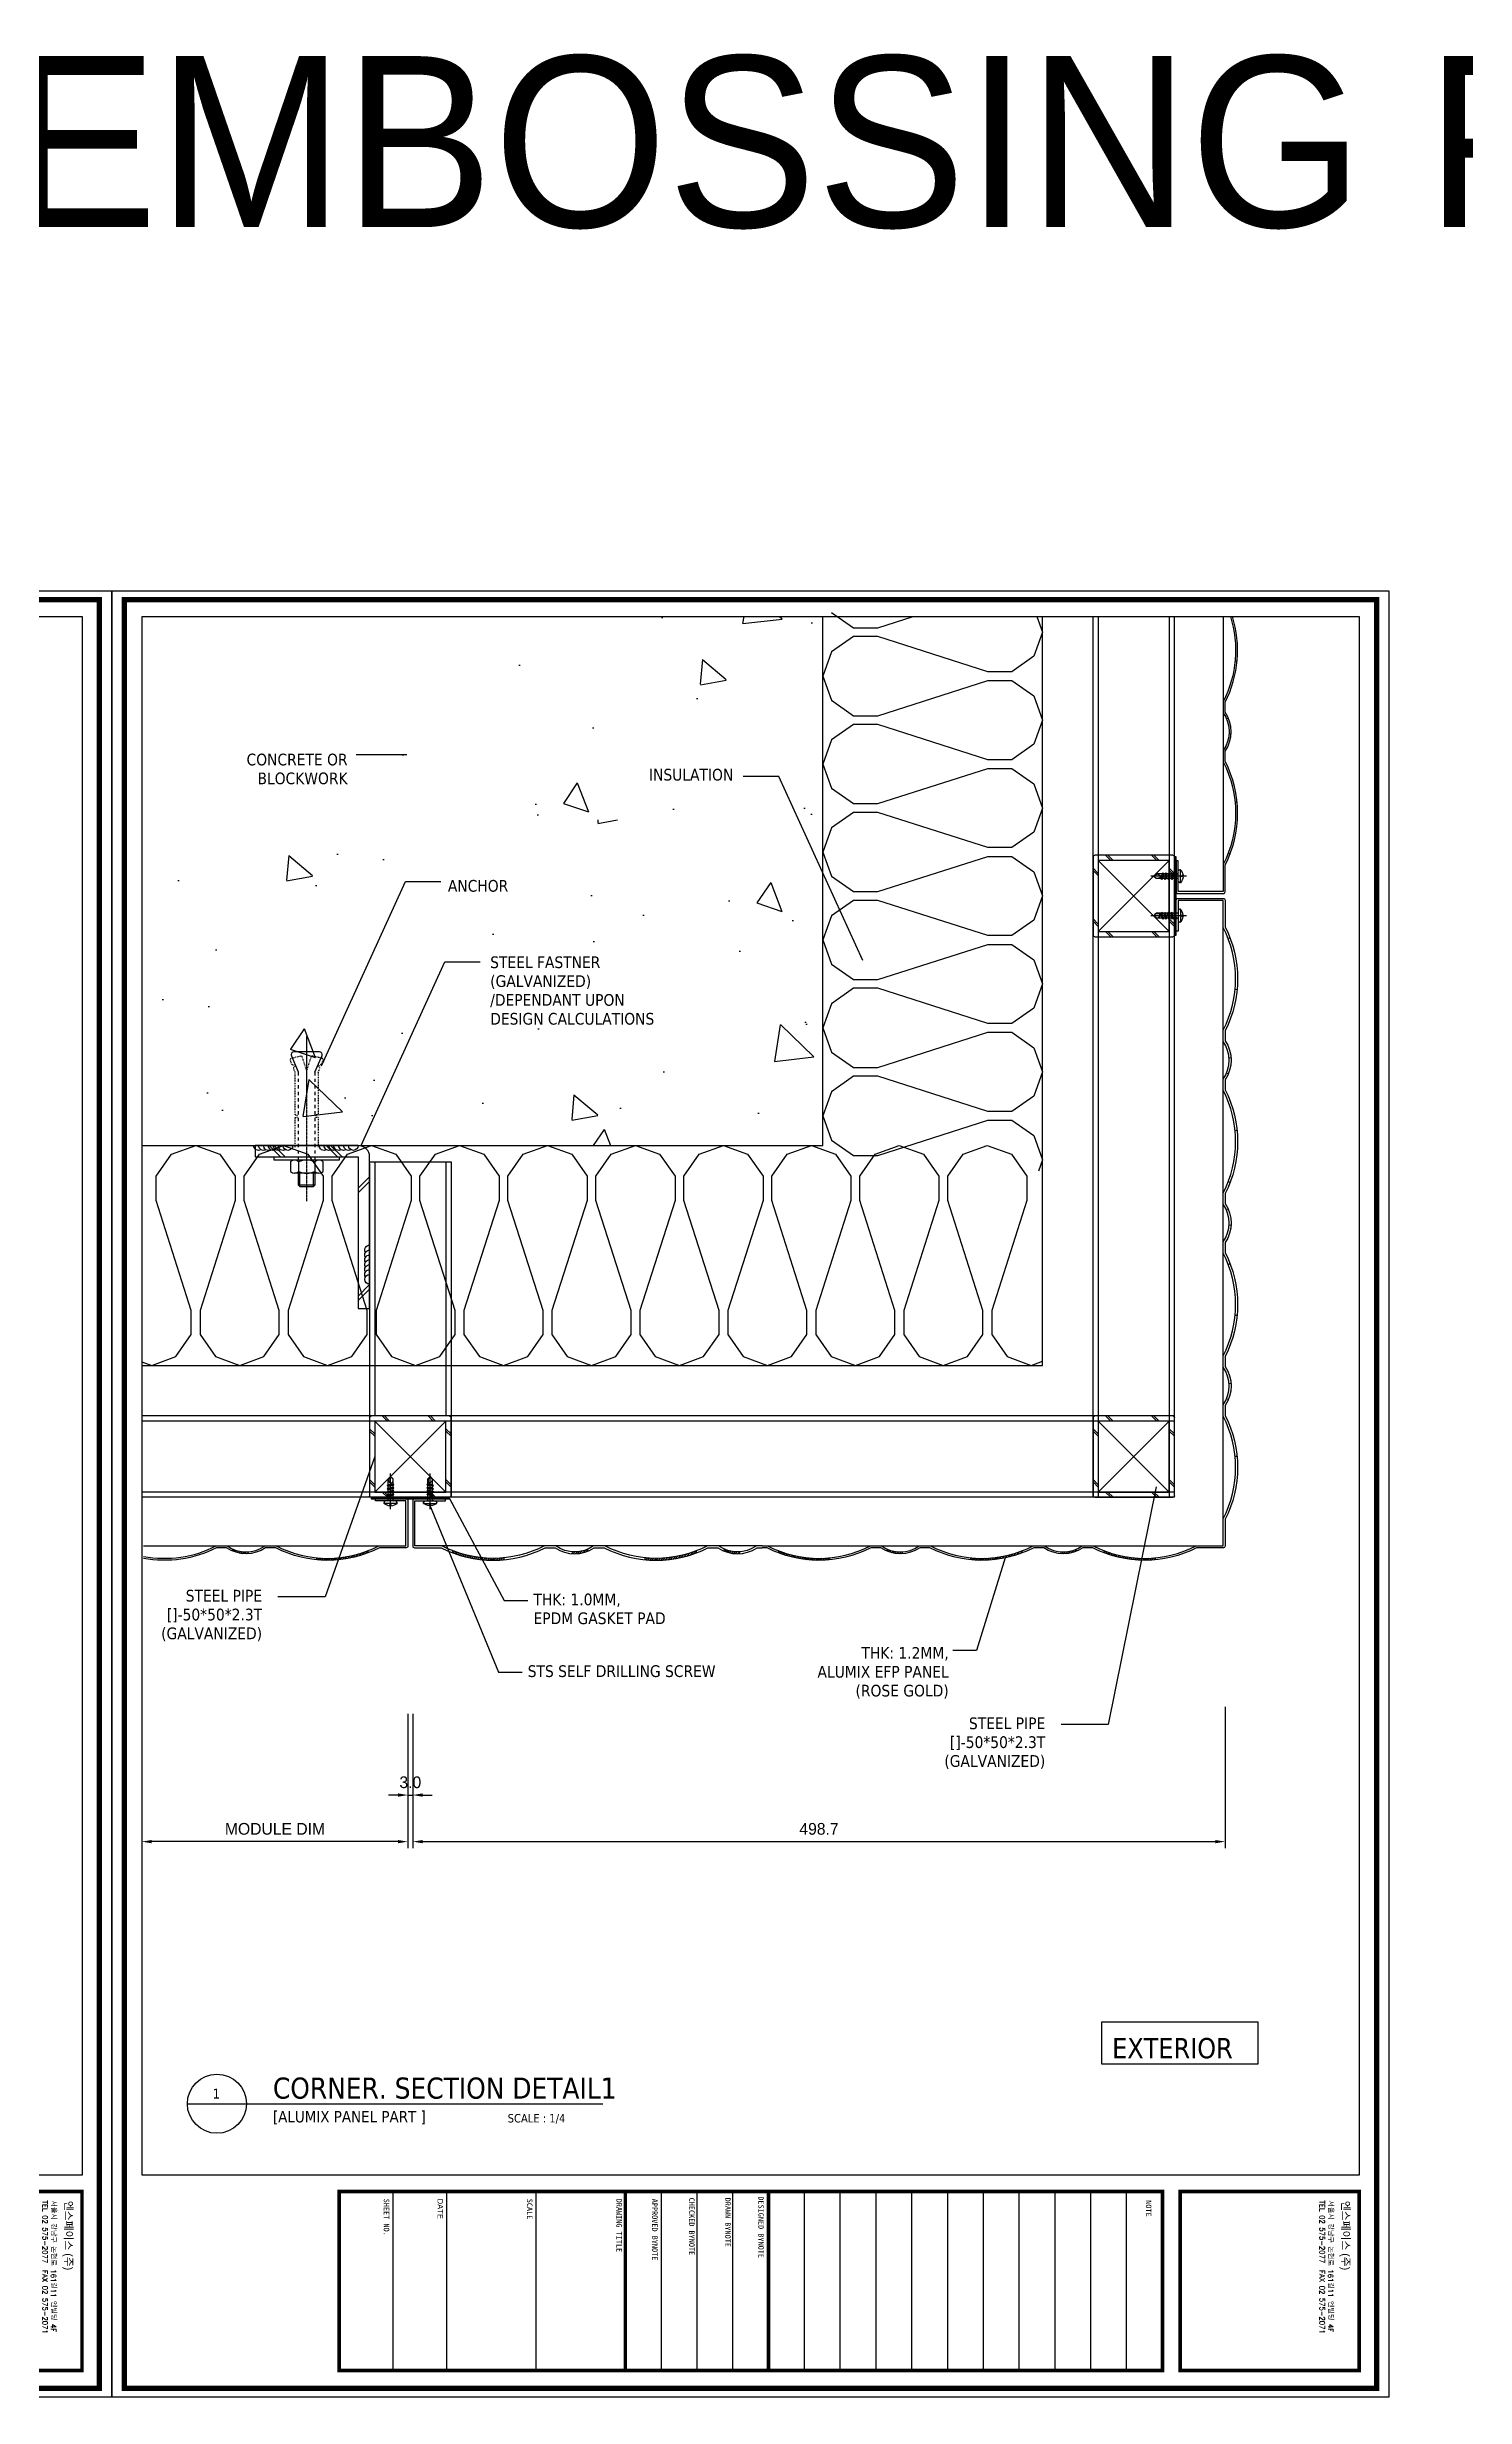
# Model space of a CAD drawing. Header units: millimetres. Extents: x 4333 to 8993, y 2009 to 3452.
# Drawn here: x 5862 to 6732, y 2009 to 3452 of the extents above; entities that cross this region are included whole.
import ezdxf
from ezdxf.enums import TextEntityAlignment as Align

# ---------------------------------------------------------------- set-up
doc = ezdxf.new("R2010")
doc.units = ezdxf.units.MM
for name, pattern in [('A2', [8, 2, -2, 2, -2]), ('C2', [1.125, 0.75, -0.125, 0.125, -0.125]), ('CENTER', [7.75, 7.25, -0.25, 0, -0.25]), ('HIDDEN', [0.375, 0.25, -0.125]), ('HIDDEN2', [1, 0.5, -0.5])]:
    doc.linetypes.add(name, pattern=pattern)
for name, color, linetype in [('011-CONCRETE-SECTION', 2, 'Continuous'), ('4', 4, 'Continuous'), ('BRACKET', 7, 'Continuous'), ('Components', 7, 'Continuous'), ('HAT', 5, 'Continuous'), ('Hatch', 9, 'Continuous'), ('nt', 34, 'Continuous'), ('REV01', 9, 'Continuous'), ('ST_L PIPE', 2, 'Continuous'), ('SYM', 7, 'Continuous'), ('T-DN', 3, 'Continuous'), ('TE 07', 7, 'Continuous'), ('TEXT', 2, 'Continuous'), ('TITLE_TEXT', 7, 'Continuous'), ('Welding', 1, 'Continuous'), ('x-sec$0$INS', 251, 'Continuous')]:
    doc.layers.add(name, color=color, linetype=linetype)
doc.styles.add('Expo M', font='Expo M.ttf')
doc.styles.add('HGTXT', font='romans.shx', dxfattribs={"bigfont": 'whgtxt.shx'})
doc.styles.add('HY울릉도M', font='')
doc.styles.get('HY울릉도M').set_extended_font_data('HY울릉도M')
doc.dimstyles.new('DS2', dxfattribs={"dimscale": 2, "dimtxt": 1.8, "dimasz": 1.5, "dimexe": 1, "dimexo": 1, "dimgap": 0.5, "dimtad": 1, "dimtoh": 1, "dimdec": 1, "dimzin": 1, "dimdsep": 46, "dimtxsty": 'Expo M', "dimcen": 2, "dimadec": 1, "dimazin": 0, "dimtfac": 1, "dimtdec": 4, "dimtix": 1, "dimtmove": 1, "dimatfit": 3, "dimfxl": 1, "dimtolj": 1, "dimtzin": 1, "dimarcsym": 0})
doc.dimstyles.new('알루이엔씨4', dxfattribs={"dimscale": 4, "dimtxt": 1.8, "dimasz": 1.5, "dimexe": 1, "dimexo": 1, "dimgap": 1, "dimtad": 1, "dimtoh": 1, "dimdec": 1, "dimzin": 1, "dimdsep": 46, "dimtxsty": 'Expo M', "dimcen": 2, "dimclrd": 1, "dimclre": 1, "dimadec": 1, "dimazin": 0, "dimtfac": 1, "dimtdec": 1, "dimtix": 1, "dimtmove": 1, "dimatfit": 3, "dimfxl": 1, "dimtolj": 1, "dimtzin": 1, "dimarcsym": 0})

# ---------------------------------------------------------------- blocks, each defined once
blk = doc.blocks.new('A$C5B8479A7')
at = {"layer": 'Hatch'}
for p, q in [((-58.5, -29.7), (-14.9, 13.9)), ((-58.5, 13.9), (-14.9, -29.7))]:
    blk.add_line(p, q, dxfattribs=at)
at = {"layer": 'ST_L PIPE'}
for p, q in [((-61.7, -31.9), (-61.7, 16.1)), ((-60.7, 17.1), (-12.7, 17.1)), ((-11.7, 16.1), (-11.7, -31.9)), ((-12.7, -32.9), (-60.7, -32.9))]:
    blk.add_line(p, q, dxfattribs=at)
at = {"layer": 'ST_L PIPE', "color": 1}
for p, q in [((-52.2, 13.9), (-49, 17.1)), ((-50.8, 13.9), (-47.6, 17.1)), ((-24, 13.9), (-20.8, 17.1)), ((-22.6, 13.9), (-19.4, 17.1)), ((-61.7, 6), (-58.5, 9.2)), ((-61.7, 4.6), (-58.5, 7.8)), ((-61.7, -25.2), (-58.5, -22)), ((-61.7, -26.6), (-58.5, -23.4)), ((-52.2, -32.9), (-49, -29.7)), ((-50.8, -32.9), (-47.6, -29.7)), ((-24, -32.9), (-20.8, -29.7)), ((-22.6, -32.9), (-19.4, -29.7))]:
    blk.add_line(p, q, dxfattribs=at)
at = {"layer": 'ST_L PIPE'}
blk.add_lwpolyline([(-14.9, -29.7), (-58.5, -29.7), (-58.5, 13.9), (-14.9, 13.9)], close=True, dxfattribs=at)
for centre, start, end in [((-60.7, 16.1), 90, 180), ((-12.7, 16.1), 0, 90), ((-60.7, -31.9), 180, 270), ((-12.7, -31.9), 270, 0)]:
    blk.add_arc(centre, 1, start, end, dxfattribs=at)
at = {"layer": 'Welding'}
for p, q in [((-14.9, 6), (-11.7, 9.2)), ((-14.9, 4.6), (-11.7, 7.8)), ((-14.9, -25.2), (-11.7, -22)), ((-14.9, -26.6), (-11.7, -23.4))]:
    blk.add_line(p, q, dxfattribs=at)
blk = doc.blocks.new('A$C0843732F')
at = {"layer": 'Welding'}
for centre, start in [((0, -3), 90), ((0, -6), 150), ((0, -9), 150), ((0, -12), 150), ((0, -15), 150), ((0, -18), 150), ((0, -21), 150)]:
    blk.add_arc(centre, 3, start, 270, dxfattribs=at)
blk = doc.blocks.new('set anchor')
at = {"color": 1, "linetype": 'C2'}
blk.add_line((0, -27.2), (0, 74.1), dxfattribs=at)
at = {"color": 2, "linetype": 'HIDDEN2'}
for p, q in [((-8.9, 56.5), (-10.1, 59.4)), ((-3.7, 61.8), (-9.5, 60.5)), ((0, 52.8), (-2.7, 61.3)), ((0, 52.8), (2.7, 61.3)), ((9.5, 60.5), (3.7, 61.8)), ((8.9, 56.5), (10.1, 59.4)), ((-8.9, 56.5), (-8, 56.8)), ((-8.2, 54.8), (-7.3, 55.2)), ((-7.1, 52), (-8.2, 54.8)), ((-7.3, 55.2), (-8, 56.8)), ((-7.1, 25.8), (-7.1, 52)), ((7.1, 52), (8.2, 54.8)), ((7.1, 52), (7.1, 25.8)), ((7.3, 55.2), (8, 56.8)), ((8.2, 54.8), (7.3, 55.2)), ((8.9, 56.5), (8, 56.8)), ((-7.1, 25.8), (-5.8, 25.8)), ((-7.1, 6), (-7.1, 24.2)), ((-7.1, 24.2), (-5.8, 24.2)), ((-5.8, 24.2), (-5.8, 25.8)), ((7.1, 25.8), (5.8, 25.8)), ((5.8, 24.2), (5.8, 25.8)), ((7.1, 24.2), (5.8, 24.2)), ((7.1, 24.2), (7.1, 6))]:
    blk.add_line(p, q, dxfattribs=at)
at = {"color": 3}
for p, q in [((-5, 52), (-9.4, 62.2)), ((7.9, 64.5), (-7.9, 64.5)), ((5, 52), (9.4, 62.2))]:
    blk.add_line(p, q, dxfattribs=at)
at = {"color": 3, "linetype": 'A2'}
for p, q in [((-5, -2), (-5, 52)), ((5, 52), (5, -2))]:
    blk.add_line(p, q, dxfattribs=at)
at = {"color": 4}
for p, q in [((-20, 0), (20, 0)), ((-20, -2), (-20, 0)), ((20, 0), (20, -2)), ((20, -2), (-20, -2))]:
    blk.add_line(p, q, dxfattribs=at)
blk.add_line((7.5, -2), (-7.5, -2))
blk.add_line((7.5, -2), (-7.5, -2))
at = {"color": 2}
for p, q in [((7.5, -10), (-7.5, -10)), ((-5, -3), (-5, -9)), ((-5, -17.4), (-5, -10)), ((-4.2, -18.2), (-4.2, -10)), ((4.2, -18.2), (4.2, -10)), ((5, -3), (5, -9)), ((5, -10), (5, -17.4)), ((5, -17.4), (-5, -17.4)), ((-4.2, -18.2), (-5, -17.4)), ((-4.2, -18.2), (4.2, -18.2)), ((5, -17.4), (4.2, -18.2))]:
    blk.add_line(p, q, dxfattribs=at)
blk.add_lwpolyline([(5, -3, 0.202073), (-5, -3, 0.404145), (-10, -3), (-10, -9, 0.404145), (-5, -9, 0.202073), (5, -9, 0.404145), (10, -9), (10, -3, 0.404145)], format="xyb", close=True, dxfattribs=at)
at = {"color": 2, "linetype": 'HIDDEN2'}
for centre, start, end in [((-9.3, 59.7), 102.5288, 201.8014), ((-3.5, 61), 17.6501, 102.5288), ((3.5, 61), 77.4712, 162.3499), ((9.3, 59.7), 338.1986, 77.4712)]:
    blk.add_arc(centre, 0.833, start, end, dxfattribs=at)
at = {"color": 3}
for centre, start, end in [((-7.9, 62.8), 90, 203.4287), ((7.9, 62.8), 336.5713, 90)]:
    blk.add_arc(centre, 1.67, start, end, dxfattribs=at)
blk = doc.blocks.new('*D74')
at = {"layer": 'Defpoints', "color": 0, "transparency": 16777216}
for p in [(5920, 2424.9), (6083.3, 2432.7), (5920, 2350.2)]:
    blk.add_point(p, dxfattribs=at)
at = {"layer": 'SYM', "color": 1, "lineweight": -2, "transparency": 16777216}
for p, q in [((6083.3, 2428.7), (6083.3, 2346.2)), ((6077.3, 2350.2), (5926, 2350.2))]:
    blk.add_line(p, q, dxfattribs=at)
at = {"layer": 'SYM', "color": 1, "transparency": 16777216}
for points in [[(5926, 2351.2), (5926, 2349.2), (5920, 2350.2)], [(6077.3, 2351.2), (6077.3, 2349.2), (6083.3, 2350.2)]]:
    blk.add_solid(points, dxfattribs=at)
at = {"layer": 'SYM', "color": 0, "transparency": 16777216, "insert": (6001.7, 2358), "char_height": 7.2, "attachment_point": 5, "style": 'Expo M'}
blk.add_mtext('\\A1;MODULE DIM', dxfattribs=at)
blk = doc.blocks.new('*D75')
at = {"layer": 'Defpoints', "color": 0, "transparency": 16777216}
for p in [(6083.3, 2432.7), (6086.3, 2432.7), (6086.3, 2378.8)]:
    blk.add_point(p, dxfattribs=at)
at = {"layer": 'SYM', "color": 1, "lineweight": -2, "transparency": 16777216}
for p, q in [((6083.3, 2428.7), (6083.3, 2374.8)), ((6086.3, 2428.7), (6086.3, 2374.8)), ((6077.3, 2378.8), (6071.3, 2378.8)), ((6083.3, 2378.8), (6086.3, 2378.8)), ((6092.3, 2378.8), (6098.3, 2378.8))]:
    blk.add_line(p, q, dxfattribs=at)
at = {"layer": 'SYM', "color": 1, "transparency": 16777216}
for points in [[(6077.3, 2379.8), (6077.3, 2377.8), (6083.3, 2378.8)], [(6092.3, 2379.8), (6092.3, 2377.8), (6086.3, 2378.8)]]:
    blk.add_solid(points, dxfattribs=at)
at = {"layer": 'SYM', "color": 0, "transparency": 16777216, "insert": (6084.8, 2386.6), "char_height": 7.2, "attachment_point": 5, "style": 'Expo M'}
blk.add_mtext('\\A1;3.0', dxfattribs=at)
blk = doc.blocks.new('*D76')
at = {"layer": 'Defpoints', "color": 0, "transparency": 16777216}
for p in [(6086.3, 2432.7), (6585, 2436.9), (6585, 2350.2)]:
    blk.add_point(p, dxfattribs=at)
at = {"layer": 'SYM', "color": 1, "lineweight": -2, "transparency": 16777216}
for p, q in [((6086.3, 2428.7), (6086.3, 2346.2)), ((6585, 2432.9), (6585, 2346.2)), ((6092.3, 2350.2), (6579, 2350.2))]:
    blk.add_line(p, q, dxfattribs=at)
at = {"layer": 'SYM', "color": 1, "transparency": 16777216}
for points in [[(6092.3, 2351.2), (6092.3, 2349.2), (6086.3, 2350.2)], [(6579, 2351.2), (6579, 2349.2), (6585, 2350.2)]]:
    blk.add_solid(points, dxfattribs=at)
at = {"layer": 'SYM', "color": 0, "transparency": 16777216, "insert": (6335.7, 2358), "char_height": 7.2, "attachment_point": 5, "style": 'Expo M'}
blk.add_mtext('\\A1;498.7', dxfattribs=at)
blk = doc.blocks.new('AL-TEMPLATE')
at = {"color": 9}
for p, q in [((2716.8, 1393), (2800, 1393)), ((2716.8, 1376.3), (2800, 1376.3)), ((2716.8, 1359.7), (2800, 1359.7)), ((2716.8, 1343), (2800, 1343)), ((2716.8, 1326.4), (2800, 1326.4)), ((2716.8, 1309.8), (2800, 1309.8)), ((2716.8, 1293.1), (2800, 1293.1)), ((2716.8, 1276.5), (2800, 1276.5)), ((2716.8, 1259.8), (2800, 1259.8)), ((2716.8, 1243.2), (2800, 1243.2)), ((2716.8, 1209.9), (2800, 1209.9)), ((2716.8, 1193.3), (2800, 1193.3)), ((2716.8, 1176.6), (2800, 1176.6)), ((2716.8, 1118.4), (2800, 1118.4)), ((2716.8, 1076.8), (2800, 1076.8)), ((2716.8, 1051.8), (2800, 1051.8))]:
    blk.add_line(p, q, dxfattribs=at)
for points, const_width in [([(1976.3, 1509.4), (2808.3, 1509.4), (2808.3, 927), (1976.3, 927)], 2.5), ([(2716.8, 1501.3), (2800, 1501.3), (2800, 1418.1), (2716.8, 1418.1)], 1.66), ([(2716.8, 1409.8), (2800, 1409.8), (2800, 1026.9), (2716.8, 1026.9)], 1.66)]:
    blk.add_lwpolyline(points, close=True, dxfattribs=dict(at, const_width=const_width))
at = {"color": 9, "const_width": 1.66}
for points in [[(2716.8, 1226.6), (2800, 1226.6)], [(2716.8, 1160), (2800, 1160)]]:
    blk.add_lwpolyline(points, dxfattribs=at)
at = {"layer": 'nt', "color": 254, "linetype": 'Continuous', "ltscale": 2}
blk.add_lwpolyline([(1972.3, 1515.2), (1972.3, 921.2), (2812.3, 921.2), (2812.3, 1515.2)], close=True, dxfattribs=at)
at = {"layer": 'TE 07'}
blk.add_lwpolyline([(1984.1, 1501.3), (2709.1, 1501.3), (2709.1, 935.2), (1984.1, 935.2)], close=True, dxfattribs=at)
at = {"color": 7, "insert": (2720.9, 1489.2), "char_height": 2.349, "attachment_point": 1, "style": 'HGTXT'}
blk.add_mtext('서울시 강남구 논현로 161길11 엔빌딩 4F\\PTEL 02 575-2077  FAX 02 575-2071', dxfattribs=at)
at = {"color": 150, "insert": (2721.1, 1496.9), "char_height": 3.67, "attachment_point": 1, "style": 'HGTXT'}
blk.add_mtext('{\\fExpo M|b0|i0|c129|p18;엔스페이스 (주)}', dxfattribs=at)
at = {"color": 9, "width": 438.968, "attachment_point": 1}
for s, insert, char_height in [('NOTE', (2720.8, 1404.7), 2.56), ('DESIGNED BYNOTE', (2719, 1224.4), 2.556), ('DRAWN BYNOTE', (2719.6, 1209), 2.556), ('CHECKED BYNOTE', (2719.6, 1192.2), 2.556), ('APPROVED BYNOTE', (2720.1, 1175), 2.556), ('DRAWING TITLE', (2720.1, 1158.4), 2.556), ('SCALE', (2720.1, 1116.8), 2.56), ('{\\fﾱﾼﾸﾲ|b0|i0|c129|p49;DATE}', (2720.1, 1075.2), 2.556), ('SHEET NO.', (2720.1, 1050.2), 2.56)]:
    blk.add_mtext(s, dxfattribs=dict(at, insert=insert, char_height=char_height))
blk = doc.blocks.new('피스')
at = {"color": 6}
for p, q in [((-4, 1.5), (-4, 1)), ((-4, 1.5), (4, 1.5)), ((-3, 0), (3, 0)), ((-0.4, 2.3), (0.4, 2.3)), ((4, 1.5), (4, 1)), ((2, -1.5), (-2, -2)), ((-1.5, -1.5), (-2, -2)), ((-2, -2), (-1.5, -2.5)), ((-1.5, -3.5), (-2, -4)), ((2, -3.5), (-2, -4)), ((-2, -4), (-1.5, -4.5)), ((-1.5, -5.5), (-2, -6)), ((2, -5.5), (-2, -6)), ((-2, -6), (-1.5, -6.5)), ((-1.5, -7.5), (-2, -8)), ((2, -7.5), (-2, -8)), ((-2, -8), (-1.5, -8.5)), ((-1.5, -9.5), (-2, -10)), ((2, -9.5), (-2, -10)), ((-2, -10), (-1.5, -10.5)), ((-1.5, -0.5), (-1.5, -1.5)), ((1.5, -1), (-1.5, -1.5)), ((1.5, -2), (-1.5, -2.5)), ((-1.5, -2.5), (-1.5, -3.5)), ((1.5, -3), (-1.5, -3.5)), ((1.5, -4), (-1.5, -4.5)), ((-1.5, -4.5), (-1.5, -5.5)), ((1.5, -5), (-1.5, -5.5)), ((1.5, -6), (-1.5, -6.5)), ((-1.5, -6.5), (-1.5, -7.5)), ((1.5, -7), (-1.5, -7.5)), ((1.5, -8), (-1.5, -8.5)), ((-1.5, -8.5), (-1.5, -9.5)), ((1.5, -9), (-1.5, -9.5)), ((1.5, -10), (-1.5, -10.5)), ((-1.5, -10.5), (-1.5, -13.5)), ((0, -15), (-1.5, -13.5)), ((-1.3, -13.5), (-1.3, -12)), ((0, -15), (-1.3, -13.5)), ((0, -15), (1.5, -13)), ((1.5, -13), (0.6, -11.5)), ((1.5, -0.5), (1.5, -1)), ((1.5, -1), (2, -1.5)), ((2, -1.5), (1.5, -2)), ((1.5, -2), (1.5, -3)), ((1.5, -3), (2, -3.5)), ((2, -3.5), (1.5, -4)), ((1.5, -4), (1.5, -5)), ((1.5, -5), (2, -5.5)), ((2, -5.5), (1.5, -6)), ((1.5, -6), (1.5, -7)), ((1.5, -7), (2, -7.5)), ((2, -7.5), (1.5, -8)), ((1.5, -8), (1.5, -9)), ((1.5, -9), (2, -9.5)), ((2, -9.5), (1.5, -10)), ((1.5, -10), (1.5, -13))]:
    blk.add_line(p, q, dxfattribs=at)
at = {"color": 1, "linetype": 'CENTER'}
for p, q in [((-0.5, 3), (-0.4, 2.3)), ((0, 5), (0, -16.8)), ((0.5, 3), (0.4, 2.3))]:
    blk.add_line(p, q, dxfattribs=at)
at = {"color": 6}
for centre, radius, start, end in [((0, -3.1), 6.08, 94.7146, 131.1121), ((-3, 1), 1, 180, 270), ((-2, -0.5), 0.5, 0, 90), ((0, -3.1), 6.08, 48.8879, 85.2854), ((2, -0.5), 0.5, 90, 180), ((3, 1), 1, 270, 0), ((-0.3, -12), 1, 30.0863, 180)]:
    blk.add_arc(centre, radius, start, end, dxfattribs=at)
blk = doc.blocks.new('N-SCREW')
at = {"color": 6}
blk.add_blockref('피스', (17.3, -1), dxfattribs=at)

msp = doc.modelspace()

# ---------------------------------------------------------------- hatches: boundary and pattern name
h = msp.add_hatch()
h.set_pattern_fill('JIS_WOOD', angle=450, style=0, pattern_type=2)
h.set_pattern_definition([(135, (12592.6324, 9134.6153), (-0.5, -0.5), [])])
h.paths.add_polyline_path([(6554.02, 2954.89), (6554.02, 2906.83), (6555.02, 2906.83), (6555.02, 2954.89)])
h = msp.add_hatch()
h.set_pattern_fill('JIS_WOOD', angle=360, style=0, pattern_type=2)
h.set_pattern_definition([(45, (12288.60454, -3476.9825), (-0.5, 0.5), [])])
h.paths.add_polyline_path([(6108.88, 2561.63), (6060.82, 2561.63), (6060.82, 2560.63), (6108.88, 2560.63)])
at = {"layer": 'SYM', "true_color": 0x636466}
h = msp.add_hatch(dxfattribs=at)
h.set_pattern_fill('AR-CONC', color=251, angle=-90)
h.set_pattern_definition([(320, (16521.56, -113871.04), (-15.93909, -182.18467), [19.05, -209.55]), (265, (16521.56, -113871.04), (191.05685, 35.24342), [15.24, -167.64058]), (10.45144, (16520.24, -113886.22), (175.11775, -146.94125), [16.19, -178.09024]), (316.1842, (16572.36, -113871.04), (-42.04233, -271.07904), [28.575, -314.325]), (6.63556, (16568.86, -113893.63), (247.4261, -237.40413), [24.285, -267.1356]), (261.18415, (16572.36, -113871.04), (247.4261, -237.40413), [22.85997, -251.4597]), (291, (16559.66, -113896.44), (-102.2652, -151.6144), [19.05, -209.55]), (236, (16559.66, -113896.44), (184.18797, -61.80203), [15.24, -167.64]), (341.45144, (16551.14, -113909.07), (81.92277, -213.41642), [16.19, -178.08994]), (307.5, (16521.564, -113871.04), (84.55504, -3.088603), [0, -165.608, 0, -170.18, 0, -168.275]), (277.5, (16521.56, -113871.04), (100.180575, -66.81966), [0, -97.028, 0, -161.798, 0, -64.135]), (237.5, (16521.564, -113814.4), (-5.728744, -135.590595), [0, -63.5, 0, -198.12, 0, -262.89]), (227.5, (16521.56, -113789), (25.42649, -148.12918), [0, -82.55, 0, -131.572, 0, -186.69])])
h.paths.add_polyline_path([(6138.02, 2924.02), (6138.02, 3102.51), (6338.02, 3102.51), (6338.02, 2924.02)])
h = msp.add_hatch(dxfattribs=at)
h.set_pattern_fill('AR-CONC', color=251, angle=-90)
h.set_pattern_definition([(320, (16251.62, -114173.58), (-15.93909, -182.18467), [19.05, -209.55]), (265, (16251.62, -114173.58), (191.05685, 35.24342), [15.24, -167.64058]), (10.45144, (16250.3, -114188.76), (175.11775, -146.94125), [16.19, -178.09024]), (316.1842, (16302.42, -114173.58), (-42.04233, -271.07904), [28.575, -314.325]), (6.63556, (16298.92, -114196.17), (247.4261, -237.40413), [24.285, -267.1356]), (261.18415, (16302.42, -114173.58), (247.4261, -237.40413), [22.85997, -251.4597]), (291, (16289.72, -114198.98), (-102.2652, -151.6144), [19.05, -209.55]), (236, (16289.72, -114198.98), (184.18797, -61.80203), [15.24, -167.64]), (341.45144, (16281.2, -114211.61), (81.92277, -213.41642), [16.19, -178.08994]), (307.5, (16251.62, -114173.576), (84.55504, -3.088603), [0, -165.608, 0, -170.18, 0, -168.275]), (277.5, (16251.62, -114173.58), (100.180575, -66.81966), [0, -97.028, 0, -161.798, 0, -64.135]), (237.5, (16251.62, -114116.934), (-5.728744, -135.590595), [0, -63.5, 0, -198.12, 0, -262.89]), (227.5, (16251.62, -114091.53), (25.42649, -148.12918), [0, -82.55, 0, -131.572, 0, -186.69])])
h.paths.add_polyline_path([(5920.04, 2777.63), (5920.04, 2977.63), (6338.02, 2977.63), (6338.02, 2777.63)])
at = {"layer": 'TEXT'}
h = msp.add_hatch(dxfattribs=at)
h.set_pattern_fill('ANSI31', color=1, scale=0.3)
h.set_pattern_definition([(45, (1, 0), (-0.67351921, 0.67351921), [])])
h.paths.add_polyline_path([(6059.06, 2527.6), (6058.62, 2528.72, -0.1168903), (6027.31, 2524.46), (6027.19, 2523.26, 0.1168903)])
h.paths.add_polyline_path([(5976.03, 2529.77), (5975.55, 2528.67, 0.1194859), (5985.42, 2526.98), (5985.33, 2528.18, -0.1194859)])
h = msp.add_hatch(dxfattribs=at)
h.set_pattern_fill('ANSI31', color=1, scale=0.3)
h.set_pattern_definition([(45, (4474.9946, -14683.0224), (-0.67351921, 0.67351921), [])])
h.paths.add_polyline_path([(6277.25, 2528.67), (6277.73, 2529.77, 0.1194859), (6287.03, 2528.18), (6287.11, 2526.98, -0.1194859)])
h.paths.add_polyline_path([(6260.32, 2528.72), (6260.75, 2527.6, -0.1168903), (6228.89, 2523.26), (6229.01, 2524.46, 0.1168903)])
h.paths.add_polyline_path([(6184.31, 2528.18, 0.1194859), (6193.61, 2529.77), (6194.08, 2528.67, -0.1194859), (6184.22, 2526.98)])
h.paths.add_polyline_path([(6110.58, 2527.6), (6111.02, 2528.72, 0.1168903), (6142.33, 2524.46), (6142.45, 2523.26, -0.1168903)])
h = msp.add_hatch(dxfattribs=at)
h.set_pattern_fill('ANSI31', color=1, scale=0.3)
h.set_pattern_definition([(45, (5076.6918, -14683.0224), (-0.67351921, 0.67351921), [])])
h.paths.add_polyline_path([(6311.02, 2528.72), (6310.58, 2527.6, 0.1168903), (6342.45, 2523.26), (6342.33, 2524.46, -0.1168903)])
h.paths.add_polyline_path([(6387.03, 2528.18, -0.1194859), (6377.73, 2529.77), (6377.25, 2528.67, 0.1194859), (6387.11, 2526.98)])
h.paths.add_polyline_path([(6460.75, 2527.6), (6460.32, 2528.72, -0.1168903), (6429.01, 2524.46), (6428.89, 2523.26, 0.1168903)])
h.paths.add_polyline_path([(6494.08, 2528.67), (6493.61, 2529.77, -0.1194859), (6484.31, 2528.18), (6484.22, 2526.98, 0.1194859)])
h.paths.add_polyline_path([(6511.02, 2528.72), (6510.58, 2527.6, 0.1168903), (6542.45, 2523.26), (6542.33, 2524.46, -0.1168903)])

# ---------------------------------------------------------------- linework, layer by layer
at = {"color": 251, "true_color": 0x636466}
for p, q in [((6583.82, 3102.51), (6583.82, 2950.12)), ((6583.82, 2548.42), (6583.82, 2911.54)), ((5921.04, 2531.83), (6065.53, 2531.83)), ((6300.73, 2531.83), (6104.11, 2531.83)), ((6304.11, 2531.83), (6567.23, 2531.83))]:
    msp.add_line(p, q, dxfattribs=at)
at = {"linetype": 'Continuous'}
msp.add_line((5947.92, 2189.27), (6203.07, 2189.27), dxfattribs=at)
msp.add_lwpolyline([(6052.82, 2677.63), (6059.82, 2677.63), (6059.82, 2770.63, 0.4142136), (6052.82, 2777.63), (5989.57, 2777.63), (5989.57, 2770.63), (6052.82, 2770.63)], format="xyb", close=True)
msp.add_circle((5966.06, 2189.27), 18.14, dxfattribs=at)
at = {"layer": '011-CONCRETE-SECTION'}
msp.add_lwpolyline([(5920.04, 2777.63), (6338.02, 2777.63), (6338.02, 3102.51)], dxfattribs=at)
at = {"layer": 'BRACKET', "color": 1, "ltscale": 8}
for p, q in [((6005.07, 2770.63), (5998.07, 2777.63)), ((6007.9, 2770.63), (6000.9, 2777.63)), ((6040.02, 2770.63), (6033.02, 2777.63)), ((6042.85, 2770.63), (6035.85, 2777.63)), ((6052.82, 2751.35), (6059.82, 2758.35)), ((6052.82, 2748.53), (6059.82, 2755.53)), ((6052.82, 2685.19), (6059.82, 2692.19)), ((6052.82, 2682.36), (6059.82, 2689.36))]:
    msp.add_line(p, q, dxfattribs=at)
at = {"layer": 'Components', "color": 7}
for points in [[(6554.02, 2954.89), (6554.02, 2906.83), (6555.02, 2906.83), (6555.02, 2954.89)], [(6108.88, 2561.63), (6060.82, 2561.63), (6060.82, 2560.63), (6108.88, 2560.63)]]:
    msp.add_lwpolyline(points, close=True, dxfattribs=at)
at = {"layer": 'ST_L PIPE'}
for p, q in [((6504.02, 2561.63), (6504.02, 3102.51)), ((6554.02, 2561.63), (6554.02, 3102.51)), ((6059.82, 2767.63), (6109.82, 2767.63)), ((6059.82, 2766.63), (6059.82, 2611.63)), ((6109.82, 2767.63), (6109.82, 2561.63)), ((6554.02, 2611.63), (5920.04, 2611.63)), ((6554.02, 2561.63), (5920.04, 2561.63))]:
    msp.add_line(p, q, dxfattribs=at)
at = {"layer": 'ST_L PIPE', "color": 8, "linetype": 'HIDDEN', "true_color": 0x808080}
for p, q in [((6507.22, 2561.63), (6507.22, 3102.51)), ((6550.82, 2561.63), (6550.82, 3102.51)), ((6063.02, 2767.63), (6063.02, 2611.63)), ((6106.62, 2767.63), (6106.62, 2611.63)), ((6554.02, 2608.43), (5920.04, 2608.43)), ((6554.02, 2564.83), (5920.04, 2564.83))]:
    msp.add_line(p, q, dxfattribs=at)
at = {"layer": 'TEXT', "color": 1}
for p, q in [((6592.39, 3074.9), (6591.19, 3075.02)), ((6586.98, 3040.1), (6585.88, 3039.62)), ((6588.67, 3030.23), (6587.47, 3030.32)), ((6592.39, 2988.46), (6591.19, 2988.34)), ((6588.05, 2956.59), (6586.93, 2957.03)), ((6588.05, 2905.07), (6586.93, 2904.63)), ((6592.39, 2873.2), (6591.19, 2873.32)), ((6588.67, 2831.43), (6587.47, 2831.34)), ((6586.98, 2821.57), (6585.88, 2822.04)), ((6592.39, 2786.76), (6591.19, 2786.64)), ((6588.05, 2754.9), (6586.93, 2755.33)), ((6586.98, 2738.4), (6585.88, 2737.92)), ((6588.67, 2728.54), (6587.47, 2728.62)), ((6588.05, 2705.07), (6586.93, 2704.63)), ((6592.39, 2673.2), (6591.19, 2673.32)), ((6588.67, 2631.43), (6587.47, 2631.34)), ((6586.98, 2621.57), (6585.88, 2622.04)), ((6592.39, 2586.76), (6591.19, 2586.64)), ((5975.55, 2528.67), (5976.03, 2529.77)), ((5985.42, 2526.98), (5985.33, 2528.18)), ((6059.06, 2527.6), (6058.62, 2528.72)), ((6110.58, 2527.6), (6111.02, 2528.72)), ((6184.22, 2526.98), (6184.31, 2528.18)), ((6194.08, 2528.67), (6193.61, 2529.77)), ((6260.75, 2527.6), (6260.32, 2528.72)), ((6277.25, 2528.67), (6277.73, 2529.77)), ((6287.11, 2526.98), (6287.03, 2528.18)), ((6310.58, 2527.6), (6311.02, 2528.72)), ((6377.25, 2528.67), (6377.73, 2529.77)), ((6387.11, 2526.98), (6387.03, 2528.18)), ((6460.75, 2527.6), (6460.32, 2528.72)), ((6484.22, 2526.98), (6484.31, 2528.18)), ((6494.08, 2528.67), (6493.61, 2529.77)), ((6510.58, 2527.6), (6511.02, 2528.72)), ((6027.19, 2523.26), (6027.31, 2524.46)), ((6142.45, 2523.26), (6142.33, 2524.46)), ((6228.89, 2523.26), (6229.01, 2524.46)), ((6342.45, 2523.26), (6342.33, 2524.46)), ((6428.89, 2523.26), (6429.01, 2524.46)), ((6542.45, 2523.26), (6542.33, 2524.46))]:
    msp.add_line(p, q, dxfattribs=at)
at = {"layer": 'TEXT', "color": 3}
for points in [[(6588.27, 3102.51, -0.1994903), (6583.82, 3050.12), (6583.82, 3043.28, -0.3189877), (6583.82, 3020.08), (6583.82, 3013.24, -0.2440021), (6583.82, 2950.12), (6583.82, 2933.53), (6556.22, 2933.53), (6556.22, 2952.33), (6555.02, 2952.33), (6555.02, 2933.33, 0.4142136), (6556.02, 2932.33), (6584.02, 2932.33, 0.4142136), (6585.02, 2933.33), (6585.02, 2949.83, 0.2417692), (6585.02, 3013.53), (6585.02, 3019.7, 0.3089548), (6585.02, 3043.65), (6585.02, 3049.83, 0.1969683), (6589.53, 3102.51)], [(6583.82, 2531.83), (6583.82, 2548.42, 0.2440021), (6583.82, 2611.54), (6583.82, 2618.38, 0.3189877), (6583.82, 2641.58), (6583.82, 2648.42, 0.2440021), (6583.82, 2711.54), (6583.82, 2718.38, 0.3189877), (6583.82, 2741.58), (6583.82, 2748.42, 0.2440021), (6583.82, 2811.54), (6583.82, 2818.38, 0.3189877), (6583.82, 2841.58), (6583.82, 2848.42, 0.2440021), (6583.82, 2911.54), (6583.82, 2928.13), (6556.22, 2928.13), (6556.22, 2909.33), (6555.02, 2909.33), (6555.02, 2928.33, -0.4142136), (6556.02, 2929.33), (6584.02, 2929.33, -0.4142136), (6585.02, 2928.33), (6585.02, 2911.83, -0.2417692), (6585.02, 2848.13), (6585.02, 2841.96, -0.3089548), (6585.02, 2818.01), (6585.02, 2811.83, -0.2417692), (6585.02, 2748.13), (6585.02, 2741.96, -0.3089548), (6585.02, 2718.01), (6585.02, 2711.83, -0.2417692), (6585.02, 2648.13), (6585.02, 2641.96, -0.3089548), (6585.02, 2618.01), (6585.02, 2611.83, -0.2417692), (6585.02, 2548.13), (6585.02, 2531.63, -0.4142136), (6584.02, 2530.63), (6567.52, 2530.63, -0.2417692), (6503.82, 2530.63), (6497.64, 2530.63, -0.3089548), (6473.69, 2530.63), (6467.52, 2530.63, -0.2417692), (6403.82, 2530.63), (6397.64, 2530.63, -0.3089548), (6373.69, 2530.63), (6367.52, 2530.63, -0.2417692), (6303.82, 2530.63), (6300.73, 2530.63)], [(5921.04, 2525.37, 0.1687161), (5965.53, 2531.83), (5972.37, 2531.83, 0.3189877), (5995.57, 2531.83), (6002.41, 2531.83, 0.2440021), (6065.53, 2531.83), (6082.12, 2531.83), (6082.12, 2559.43), (6063.32, 2559.43), (6063.32, 2560.63), (6082.32, 2560.63, -0.4142136), (6083.32, 2559.63), (6083.32, 2531.63, -0.4142136), (6082.32, 2530.63), (6065.82, 2530.63, -0.2417692), (6002.12, 2530.63), (5995.95, 2530.63, -0.3089548), (5972, 2530.63), (5965.82, 2530.63, -0.166782), (5921.04, 2524.14)], [(6300.73, 2531.83), (6297.27, 2531.83, -0.3189877), (6274.07, 2531.83), (6267.23, 2531.83, -0.2440021), (6204.11, 2531.83), (6197.27, 2531.83, -0.3189877), (6174.07, 2531.83), (6167.23, 2531.83, -0.2440021), (6104.11, 2531.83), (6087.52, 2531.83), (6087.52, 2559.43), (6106.32, 2559.43), (6106.32, 2560.63), (6087.32, 2560.63, 0.4142136), (6086.32, 2559.63), (6086.32, 2531.63, 0.4142136), (6087.32, 2530.63), (6103.82, 2530.63, 0.2417692), (6167.52, 2530.63), (6173.69, 2530.63, 0.3089548), (6197.64, 2530.63), (6203.82, 2530.63, 0.2417692), (6267.52, 2530.63), (6273.69, 2530.63, 0.3089548), (6297.64, 2530.63), (6300.73, 2530.63)], [(6300.73, 2531.83), (6304.11, 2531.83, 0.2440021), (6367.23, 2531.83), (6374.07, 2531.83, 0.3189877), (6397.27, 2531.83), (6404.11, 2531.83, 0.2440021), (6467.23, 2531.83), (6474.07, 2531.83, 0.3189877), (6497.27, 2531.83), (6504.11, 2531.83, 0.2440021), (6567.23, 2531.83), (6583.82, 2531.83)]]:
    msp.add_lwpolyline(points, format="xyb", dxfattribs=at)
at = {"layer": 'TEXT', "color": 0}
msp.add_lwpolyline([(6509.35, 2239.58), (6605.09, 2239.58), (6605.09, 2213.59), (6509.35, 2213.59)], close=True, dxfattribs=at)
at = {"layer": 'x-sec$0$INS'}
msp.add_lwpolyline([(5920.04, 2642.63), (6473.02, 2642.63), (6473.02, 3102.51)], dxfattribs=at)
at = {"layer": 'x-sec$0$INS', "lineweight": -2}
for points in [[(6469.49, 3102.51), (6473.02, 3092.83), (6467.62, 3077.98), (6454.12, 3068.53), (6439.27, 3068.53), (6371.77, 3090.13), (6356.92, 3090.13), (6343.42, 3080.68), (6338.02, 3065.83), (6343.42, 3050.98), (6356.92, 3041.53), (6371.77, 3041.53), (6439.27, 3063.13), (6454.12, 3063.13), (6467.62, 3053.68), (6473.02, 3038.83)], [(6343.42, 3104.98), (6356.92, 3095.53), (6371.77, 3095.53), (6393.6, 3102.51)], [(6473.02, 3038.83), (6467.62, 3023.98), (6454.12, 3014.53), (6439.27, 3014.53), (6371.77, 3036.13), (6356.92, 3036.13), (6343.42, 3026.68), (6338.02, 3011.83), (6343.42, 2996.98), (6356.92, 2987.53), (6371.77, 2987.53), (6439.27, 3009.13), (6454.12, 3009.13), (6467.62, 2999.68), (6473.02, 2984.83), (6467.62, 2969.98), (6454.12, 2960.53), (6439.27, 2960.53), (6371.77, 2982.13), (6356.92, 2982.13), (6343.42, 2972.68), (6338.02, 2957.83), (6343.42, 2942.98), (6356.92, 2933.53), (6371.77, 2933.53), (6439.27, 2955.13), (6454.12, 2955.13), (6467.62, 2945.68), (6473.02, 2930.83), (6467.62, 2915.98), (6454.12, 2906.53), (6439.27, 2906.53), (6371.77, 2928.13), (6356.92, 2928.13), (6343.42, 2918.68), (6338.02, 2903.83), (6343.42, 2888.98), (6356.92, 2879.53), (6371.77, 2879.53), (6439.27, 2901.13), (6454.12, 2901.13), (6467.62, 2891.68), (6473.02, 2876.83), (6467.62, 2861.98), (6454.12, 2852.53), (6439.27, 2852.53), (6371.77, 2874.13), (6356.92, 2874.13), (6343.42, 2864.68), (6338.02, 2849.83), (6343.42, 2834.98), (6356.92, 2825.53), (6371.77, 2825.53), (6439.27, 2847.13), (6454.12, 2847.13), (6467.62, 2837.68), (6473.02, 2822.83), (6467.62, 2807.98), (6454.12, 2798.53), (6439.27, 2798.53), (6371.77, 2820.13), (6356.92, 2820.13), (6343.42, 2810.68), (6338.02, 2795.83), (6343.42, 2780.98), (6356.92, 2771.53), (6371.77, 2771.53), (6439.27, 2793.13), (6454.12, 2793.13), (6467.62, 2783.68), (6473.02, 2768.83), (6470.47, 2761.83)], [(5920.04, 2644.81), (5926.02, 2642.63), (5940.87, 2648.03), (5950.32, 2661.53), (5950.32, 2676.38), (5928.72, 2743.88), (5928.72, 2758.73), (5938.17, 2772.23), (5953.02, 2777.63), (5967.87, 2772.23), (5977.32, 2758.73), (5977.32, 2743.88), (5955.72, 2676.38), (5955.72, 2661.53), (5965.17, 2648.03), (5980.02, 2642.63), (5994.87, 2648.03), (6004.32, 2661.53), (6004.32, 2676.38), (5982.72, 2743.88), (5982.72, 2758.73), (5992.17, 2772.23), (6007.02, 2777.63), (6021.87, 2772.23), (6031.32, 2758.73), (6031.32, 2743.88), (6009.72, 2676.38), (6009.72, 2661.53), (6019.17, 2648.03), (6034.02, 2642.63), (6048.87, 2648.03), (6058.32, 2661.53), (6058.32, 2676.38), (6036.72, 2743.88), (6036.72, 2758.73), (6046.17, 2772.23), (6061.02, 2777.63), (6075.87, 2772.23), (6085.32, 2758.73), (6085.32, 2743.88), (6063.72, 2676.38), (6063.72, 2661.53), (6073.17, 2648.03), (6088.02, 2642.63), (6102.87, 2648.03), (6112.32, 2661.53), (6112.32, 2676.38), (6090.72, 2743.88), (6090.72, 2758.73), (6100.17, 2772.23), (6115.02, 2777.63), (6129.87, 2772.23), (6139.32, 2758.73), (6139.32, 2743.88), (6117.72, 2676.38), (6117.72, 2661.53), (6127.17, 2648.03), (6142.02, 2642.63), (6156.87, 2648.03), (6166.32, 2661.53), (6166.32, 2676.38), (6144.72, 2743.88), (6144.72, 2758.73), (6154.17, 2772.23), (6169.02, 2777.63), (6183.87, 2772.23), (6193.32, 2758.73), (6193.32, 2743.88), (6171.72, 2676.38)], [(6171.72, 2676.38), (6171.72, 2661.53), (6181.17, 2648.03), (6196.02, 2642.63), (6210.87, 2648.03), (6220.32, 2661.53), (6220.32, 2676.38), (6198.72, 2743.88), (6198.72, 2758.73), (6208.17, 2772.23), (6223.02, 2777.63), (6237.87, 2772.23), (6247.32, 2758.73), (6247.32, 2743.88), (6225.72, 2676.38), (6225.72, 2661.53), (6235.17, 2648.03), (6250.02, 2642.63), (6264.87, 2648.03), (6274.32, 2661.53), (6274.32, 2676.38), (6252.72, 2743.88), (6252.72, 2758.73), (6262.17, 2772.23), (6277.02, 2777.63), (6291.87, 2772.23), (6301.32, 2758.73), (6301.32, 2743.88), (6279.72, 2676.38), (6279.72, 2661.53), (6289.17, 2648.03), (6304.02, 2642.63), (6318.87, 2648.03), (6328.32, 2661.53), (6328.32, 2676.38), (6306.72, 2743.88), (6306.72, 2758.73), (6316.17, 2772.23), (6331.02, 2777.63), (6345.87, 2772.23), (6355.32, 2758.73), (6355.32, 2743.88), (6333.72, 2676.38), (6333.72, 2661.53), (6343.17, 2648.03), (6358.02, 2642.63), (6372.87, 2648.03), (6382.32, 2661.53), (6382.32, 2676.38), (6360.72, 2743.88), (6360.72, 2758.73), (6370.17, 2772.23), (6385.02, 2777.63), (6399.87, 2772.23), (6409.32, 2758.73), (6409.32, 2743.88), (6387.72, 2676.38), (6387.72, 2661.53), (6397.17, 2648.03), (6412.02, 2642.63), (6426.87, 2648.03), (6436.32, 2661.53), (6436.32, 2676.38), (6414.72, 2743.88), (6414.72, 2758.73), (6424.17, 2772.23), (6439.02, 2777.63), (6453.87, 2772.23), (6463.32, 2758.73), (6463.32, 2743.88), (6441.72, 2676.38), (6441.72, 2661.53), (6451.17, 2648.03), (6466.02, 2642.63), (6473.02, 2645.18)], [(6220.32, 2676.38), (6198.72, 2743.88)]]:
    msp.add_lwpolyline(points, dxfattribs=at)

# ---------------------------------------------------------------- block references
at = {"xscale": -1}
for p in [(6492.29, 2938.72), (6048.09, 2594.52), (6492.29, 2594.52)]:
    msp.add_blockref('A$C5B8479A7', p, dxfattribs=at)
for p, rotation in [((6557.24, 2925.68), 270), ((6079.67, 2558.41), 180)]:
    msp.add_blockref('N-SCREW', p, dxfattribs=dict(at, rotation=rotation))
for p, rotation in [((6557.24, 2935.98), 270), ((6089.97, 2558.41), 180)]:
    msp.add_blockref('N-SCREW', p, dxfattribs=dict(rotation=rotation))
at = {"layer": '4', "xscale": 1.32, "yscale": 1.32, "zscale": 1.32, "rotation": 270}
for p in [(3901.52, 5721.49), (4685.6, 5721.49)]:
    msp.add_blockref('AL-TEMPLATE', p, dxfattribs=at)
at = {"layer": 'HAT'}
msp.add_blockref('set anchor', (6021.19, 2770.63), dxfattribs=at)
at = {"layer": 'Welding', "extrusion": (0, 0, -1), "zscale": -1}
for p, rotation in [((-6012.66, 2777.63), 90.00000000000001), ((-6052.82, 2777.63), 90.00000000000001), ((-6059.82, 2692.45), 180)]:
    msp.add_blockref('A$C0843732F', p, dxfattribs=dict(at, rotation=rotation))

# ---------------------------------------------------------------- texts
at = {"layer": 'T-DN', "style": 'HY울릉도M'}
msp.add_text('THK1.2, ALUMIX EFP(EMBOSSING FORMING & PERFORATED) PANEL', height=105, dxfattribs=at).set_placement((4433.69, 3394.02), align=Align.MIDDLE_LEFT)
at = {"layer": 'TEXT', "char_height": 7.2, "line_spacing_factor": 0.963855}
for s, insert, width, attachment_point in [('\\pxqr;{\\fTahoma|b0|i0|c129|p34;CONCRETE OR BLOCKWORK}', (5944.38, 2999.31), 101.8813, 7), ('\\pxqr;{\\fTahoma|b0|i0|c0|p34;INSULATION}', (6164.57, 3008.91), 118.4981, 1), ('\\pxql;{\\fTahoma|b0|i0|c129|p34;ANCHOR}', (6209.64, 2933.32), 101.7894, 9), ('\\pxql;{\\fTahoma|b0|i0|c0|p34;STEEL \\fTahoma|b0|i0|c129|p34;FASTNER\\fTahoma|b0|i0|c0|p34;\\P(GALVANIZED)\\fTahoma|b0|i0|c129|p34;\\P/DEPENDANT UPON DESIGN CALCULATIONS}', (6133.83, 2893.75), 115.6898, 1), ('\\pxqr;{\\fTahoma|b0|i0|c0|p34;STEEL PIPE\\P[]-50*50*\\fTahoma|b0|i0|c129|p34;2\\fTahoma|b0|i0|c0|p34;.\\fTahoma|b0|i0|c129|p34;3\\fTahoma|b0|i0|c0|p34;T\\P(GALVANIZED)}', (5922.75, 2504.82), 71.0245, 1), ('\\pxql;{\\fTahoma|b0|i0|c0|p34;T\\fTahoma|b0|i0|c129|p34;HK: 1.0MM,\\fTahoma|b0|i0|c0|p34; \\fTahoma|b0|i0|c129|p34;\\PEPDM GASKET PAD}', (6160.4, 2502.52), 149.9647, 1), ('\\pxqr;{\\fTahoma|b0|i0|c0|p34;T\\fTahoma|b0|i0|c129|p34;HK: 1.2MM,\\fTahoma|b0|i0|c0|p34; \\fTahoma|b0|i0|c129|p34;\\PALUMIX\\fTahoma|b0|i0|c0|p34; \\fTahoma|b0|i0|c129|p34;EFP PANEL\\fTahoma|b0|i0|c0|p34;\\P(\\fTahoma|b0|i0|c129|p34;ROSE GOLD\\fTahoma|b0|i0|c0|p34;)}', (6265.37, 2469.66), 149.9647, 1), ('\\pxql;{\\fTahoma|b0|i0|c129|p34;STS SELF DRILLING SCREW}', (6156.88, 2458.49), 149.9647, 1), ('\\pxqr;{\\fTahoma|b0|i0|c0|p34;STEEL PIPE\\P[]-50*50*\\fTahoma|b0|i0|c129|p34;2\\fTahoma|b0|i0|c0|p34;.\\fTahoma|b0|i0|c129|p34;3\\fTahoma|b0|i0|c0|p34;T\\P(GALVANIZED)}', (6403.59, 2426.46), 71.0245, 1)]:
    msp.add_mtext(s, dxfattribs=dict(at, insert=insert, width=width, attachment_point=attachment_point))
at = {"layer": 'TEXT', "color": 2, "true_color": 0xffff00, "insert": (6515.67, 2216.92), "char_height": 12.48, "width": 90.2586, "attachment_point": 7, "line_spacing_factor": 0.963855}
msp.add_mtext('\\fTahoma;EXTERIOR', dxfattribs=at)
at = {"layer": 'TITLE_TEXT', "color": 3, "true_color": 0x00ff00, "attachment_point": 7, "line_spacing_factor": 0.963855}
for s, insert, char_height, width in [('\\fTahoma;1', (5963.46, 2192.45), 6, 8.9419), ('\\fTahoma;[ALUMIX PANEL PART ]', (6000.42, 2176.56), 7, 105.1355), ('\\fTahoma;SCALE : 1/4', (6144.58, 2177.11), 5.184, 42.074)]:
    msp.add_mtext(s, dxfattribs=dict(at, insert=insert, char_height=char_height, width=width))
at = {"layer": 'TITLE_TEXT', "color": 2, "true_color": 0xffff00, "insert": (6000.42, 2192.15), "char_height": 12.96, "width": 226.0057, "attachment_point": 7, "line_spacing_factor": 0.963855}
msp.add_mtext('{\\fTahoma|b0|i0|c0|p34;CORNER. SECTION DETAIL\\fTahoma|b0|i0|c129|p34;1}', dxfattribs=at)

# ---------------------------------------------------------------- dimensions: what is measured, and where the dimension line sits
at = {"layer": 'SYM'}
dim = msp.add_linear_dim(base=(5920.04, 2350.24), p1=(6083.32, 2432.74), p2=(5920.04, 2424.87), text='MODULE DIM', dimstyle='알루이엔씨4', override={"dimse2": 1}, dxfattribs=at)
dim.commit()
dim.dimension.update_dxf_attribs({"geometry": '*D74', "text_midpoint": (6001.68, 2358.02)})
for base, p1, p2, picture, middle in [((6086.32, 2378.81), (6083.32, 2432.74), (6086.32, 2432.74), '*D75', (6084.82, 2386.59)), ((6585.02, 2350.24), (6086.32, 2432.74), (6585.02, 2436.94), '*D76', (6335.67, 2358.02))]:
    dim = msp.add_linear_dim(base=base, p1=p1, p2=p2, dimstyle='알루이엔씨4', dxfattribs=at)
    dim.commit()
    dim.dimension.update_dxf_attribs({"geometry": picture, "text_midpoint": middle})

# ---------------------------------------------------------------- leaders
at = {"layer": 'REV01'}
for points in [[(6082.72, 3017.4), (6073.4, 3017.4), (6051.6, 3017.4)], [(6362.53, 2891.22), (6311.04, 3004.28), (6289.24, 3004.28)], [(6030.3, 2826.57), (6081.8, 2939.63), (6103.6, 2939.63)], [(6054.39, 2777.3), (6105.88, 2890.36), (6127.68, 2890.36)], [(6063.02, 2586.63), (6032.5, 2500.51), (6003.52, 2500.51)], [(6096.52, 2557.13), (6138.96, 2454.28), (6153.45, 2454.28)], [(6108.88, 2560.79), (6142.48, 2498.31), (6156.98, 2498.31)], [(6542.77, 2568.01), (6513.34, 2422.16), (6484.36, 2422.16)], [(6450, 2524.42), (6432.34, 2467.63), (6417.85, 2467.63)]]:
    msp.add_leader(points, dimstyle='DS2', override={"dimgap": 0.5, "dimtad": 0}, dxfattribs=at)

doc.saveas('drawing.dxf')
